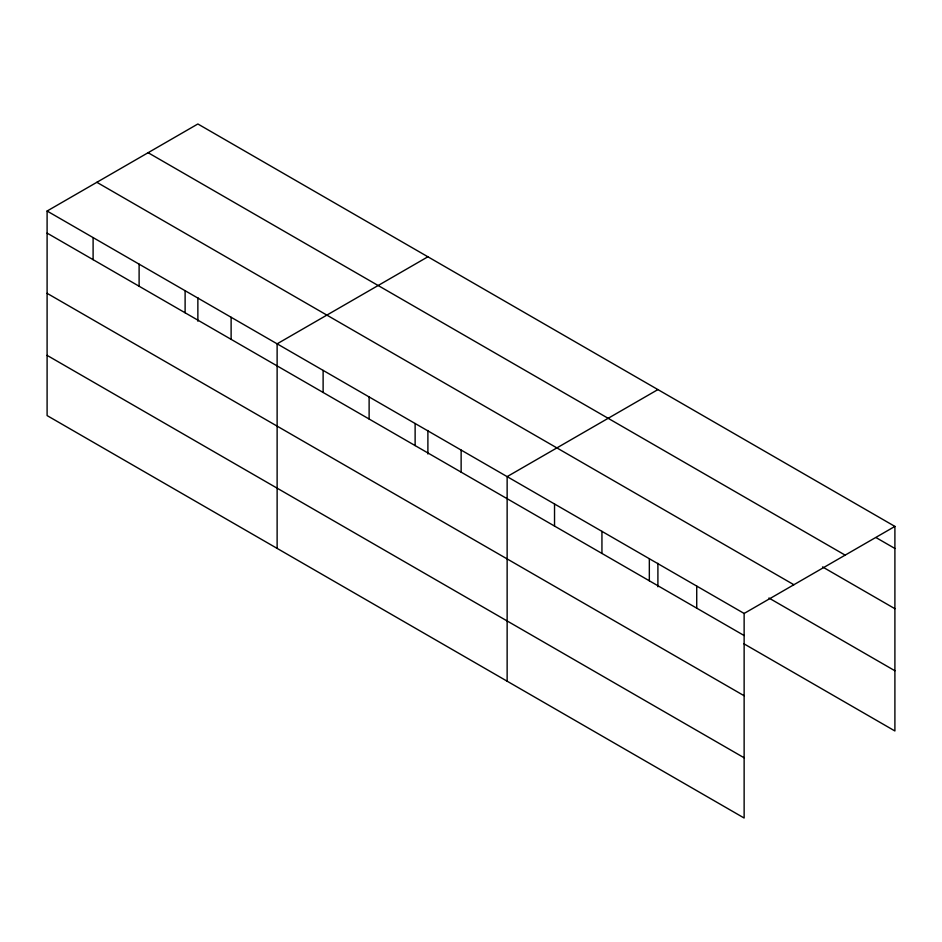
<?xml version="1.0" encoding="UTF-8"?>
<svg xmlns="http://www.w3.org/2000/svg" width="942" height="942" viewBox="0 0 942 942"><rect width="100%" height="100%" fill="white"/><g stroke="black" fill="none" stroke-linecap="round" stroke-linejoin="round"><path stroke-width="1.41" d="M744.133 695.749L744.133 613.454L47.1 211.032L47.1 415.587L744.133 818.021L744.133 695.749L47.1 293.327M743.98 643.833L894.9 730.968L894.9 526.413L197.867 123.979L47.1 211.032M427.892 256.789L277.125 343.83L277.125 548.397M657.905 389.588L507.137 476.628L507.137 681.196M744.133 613.454L894.9 526.413M876.19 537.682L894.9 548.48M148.118 152.71L845.151 555.132M822.554 566.931L894.9 608.709M96.849 182.301L793.882 584.735M768.919 598.017L894.9 670.751M47.1 233.11L744.133 635.532M47.1 355.37L744.133 757.792M696.727 586.089L696.727 608.167M657.905 563.304L657.905 586.795M649.332 558.724L649.332 580.802M601.938 531.359L601.938 553.437M554.532 503.994L554.532 526.072M461.133 450.076L461.133 472.142M427.892 430.494L427.892 453.997M415.128 423.511L415.128 445.59M369.123 396.947L369.123 419.025M323.118 370.394L323.118 392.461M231.12 317.266L231.12 339.344M197.867 297.696L197.867 321.198M185.115 290.713L185.115 312.779M139.11 264.149L139.11 286.227M93.105 237.596L93.105 259.662"/></g></svg>
